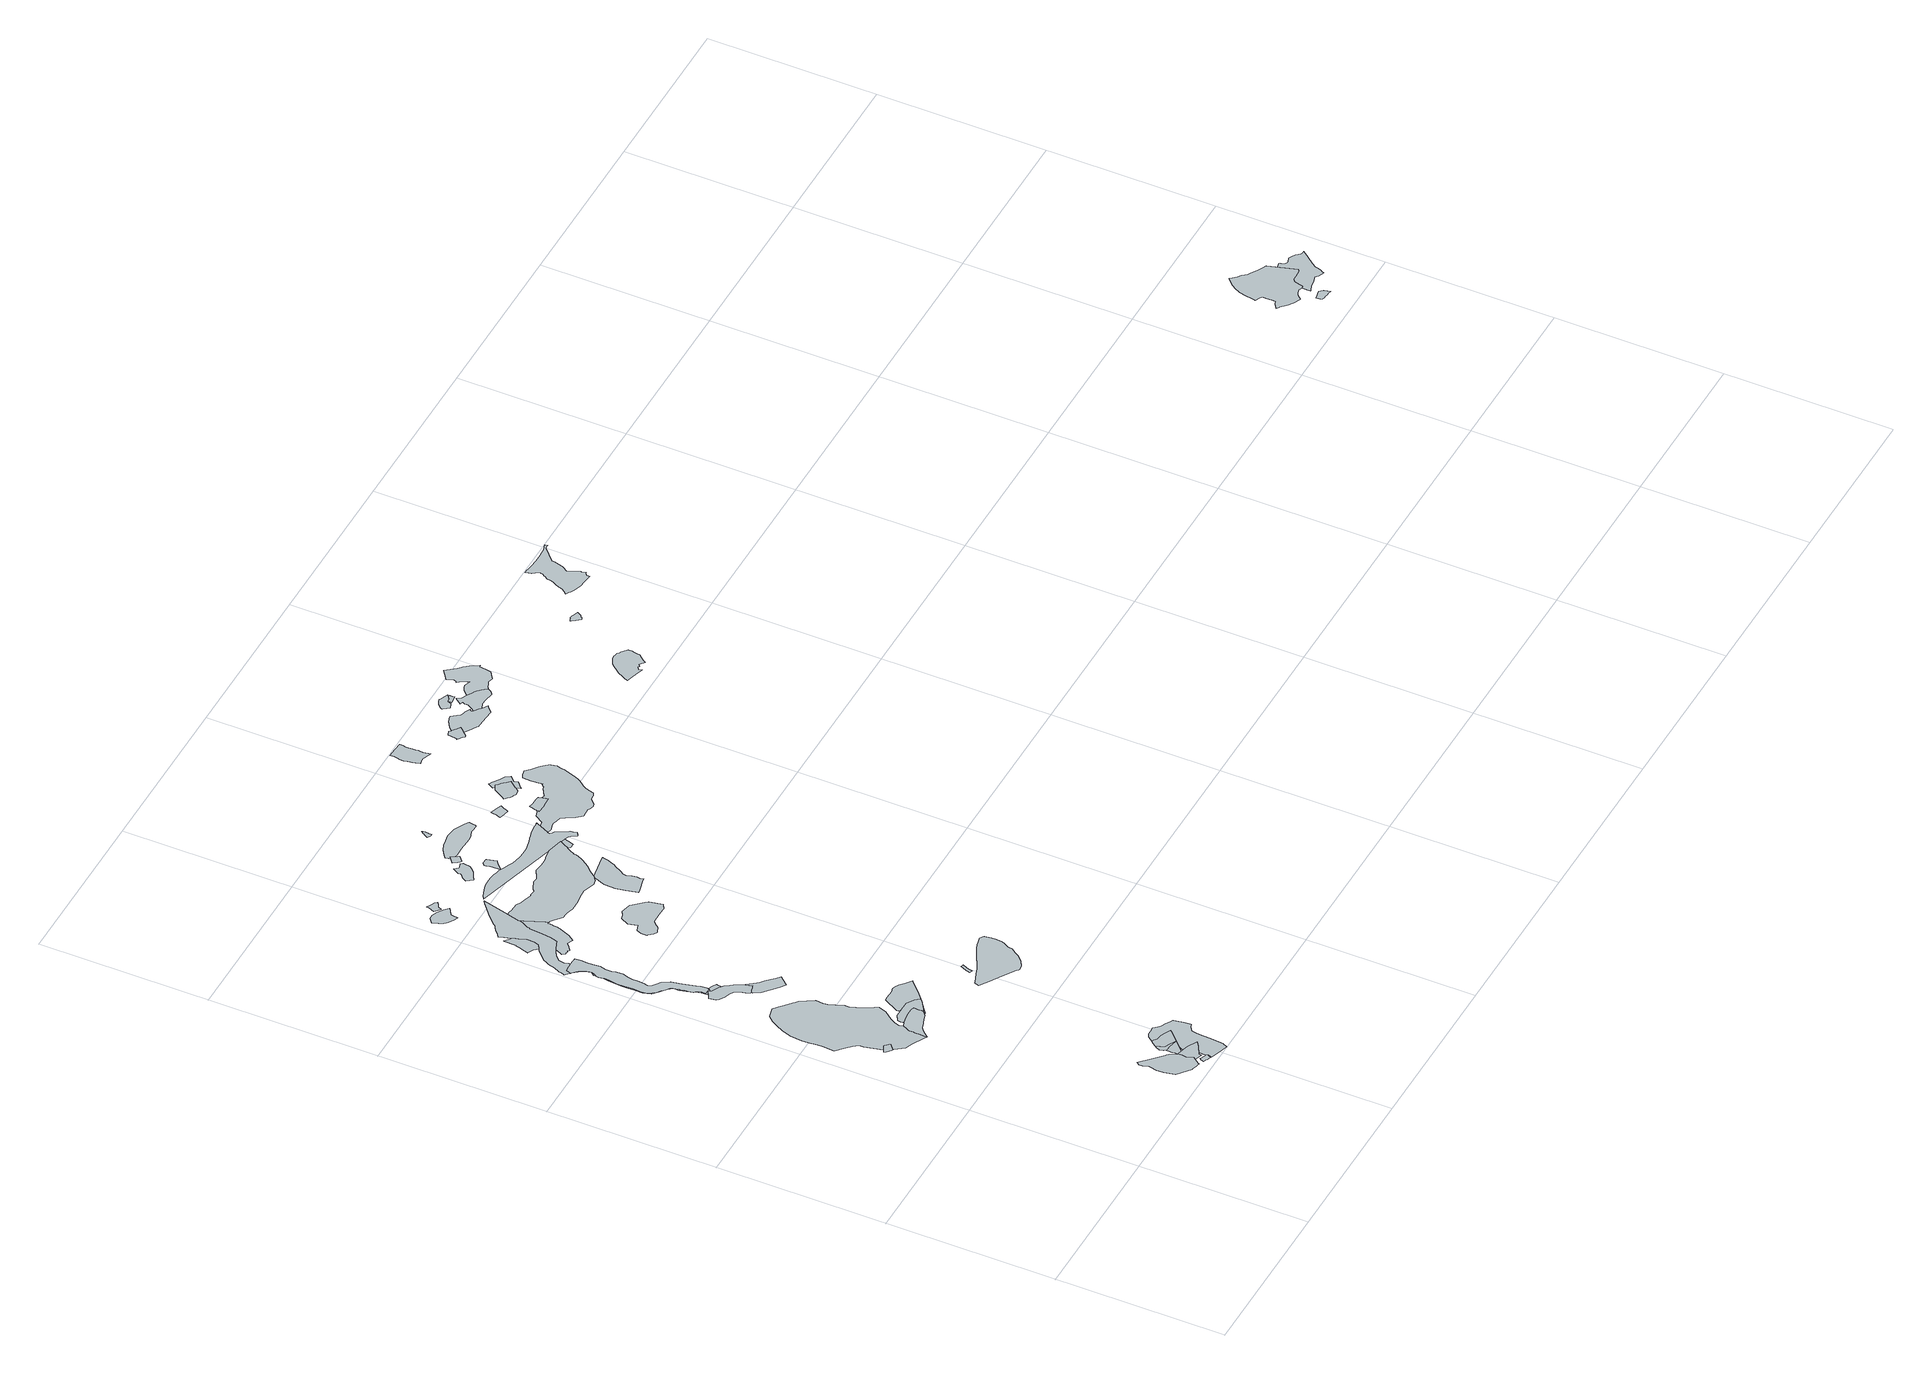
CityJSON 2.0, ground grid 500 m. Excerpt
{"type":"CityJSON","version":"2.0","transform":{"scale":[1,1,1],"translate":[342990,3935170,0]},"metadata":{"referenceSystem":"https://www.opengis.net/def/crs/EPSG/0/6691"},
"CityObjects":{
"object1":{"type":"GenericCityObject","attributes":{"prefecture":"14","disasterType":"1","areaType":"1","zoneNumber":"151-H24-43115","zoneName":"長竹15","status":"0"},"geometry":[{"type":"MultiSurface","lod":"1","boundaries":[[[0,1,2,3,4,5,6,7,8,9,10,11,12,13,14,15,16]]]}]},
"object2":{"type":"GenericCityObject","attributes":{"prefecture":"14","disasterType":"1","areaType":"1","zoneNumber":"151-H24-43115","zoneName":"長竹15","status":"0"},"geometry":[{"type":"MultiSurface","lod":"1","boundaries":[[[17,18,19,20,21,22,23,24,25,26,27,28,29,30,31,32,33,34,35,36,37,38,39,40,41,42,43,44,45,46,47,48,49,50,51,52,53,54,55,56,57,58,59,60,61,62,63,64,65,66,67,10,16,68,69,70,71,72,73]]]}]},
"object3":{"type":"GenericCityObject","attributes":{"prefecture":"14","disasterType":"1","areaType":"1","zoneNumber":"151-H24-43117","zoneName":"長竹17","status":"0"},"geometry":[{"type":"MultiSurface","lod":"1","boundaries":[[[74,75,76,77,78,79,80,81,82,83,84,85,86,87,88,89,90,91,92,93,94,95,96,97,98,99,100]]]}]},
"object4":{"type":"GenericCityObject","attributes":{"prefecture":"14","disasterType":"1","areaType":"1","zoneNumber":"151-H24-43117","zoneName":"長竹17","status":"0"},"geometry":[{"type":"MultiSurface","lod":"1","boundaries":[[[101,102,103,104,105,106,107,108,109,110,111,112,113,114,115,116]]]}]},
"object5":{"type":"GenericCityObject","attributes":{"prefecture":"14","disasterType":"1","areaType":"1","zoneNumber":"151-H24-43115","zoneName":"長竹15","status":"0"},"geometry":[{"type":"MultiSurface","lod":"1","boundaries":[[[117,118,119,120,121,122,123,124,23,22,21,20,19,18,17,73,72,125,126,127,128,129,130,131,132,133,134,135,136,137]]]}]},
"object6":{"type":"GenericCityObject","attributes":{"prefecture":"14","disasterType":"1","areaType":"1","zoneNumber":"151-H24-43117","zoneName":"長竹17","status":"0"},"geometry":[{"type":"MultiSurface","lod":"1","boundaries":[[[138,139,140,141,142,143,144,145,146,147,148,149,80,150,151,152,153,154,155,75,156,157,158]]]}]},
"object7":{"type":"GenericCityObject","attributes":{"prefecture":"14","disasterType":"1","areaType":"1","zoneNumber":"151-H24-43117","zoneName":"長竹17","status":"0"},"geometry":[{"type":"MultiSurface","lod":"1","boundaries":[[[147,159,160,161,162,163,164,165,166,167,149,168,79,169,78,170,171,172]]]}]},
"object8":{"type":"GenericCityObject","attributes":{"prefecture":"14","disasterType":"1","areaType":"1","zoneNumber":"151-H24-43114","zoneName":"長竹14","status":"0"},"geometry":[{"type":"MultiSurface","lod":"1","boundaries":[[[173,174,175,176,177,178,179,180,181,182,183,184,185,186,187,188,189,190,191,192,193,194,195,196,197,198,199,200,201,202,203,204,205]]]}]},
"object9":{"type":"GenericCityObject","attributes":{"prefecture":"14","disasterType":"1","areaType":"1","zoneNumber":"151-H24-43114","zoneName":"長竹14","status":"0"},"geometry":[{"type":"MultiSurface","lod":"1","boundaries":[[[206,184,207,208,209,210,211,212,213,214,189,215,216,217,218,219,220,221]]]}]},
"object10":{"type":"GenericCityObject","attributes":{"prefecture":"14","disasterType":"1","areaType":"1","zoneNumber":"151-H24-43114","zoneName":"長竹14","status":"0"},"geometry":[{"type":"MultiSurface","lod":"1","boundaries":[[[222,223,224,225,226,227,228,229,230,231,232,233,234,235,236,237,238,239,240,241,242,243,244,245,246,247,248,249,250,251,252,253,254,255,256,257,258,259,260,261,262,263,264,265,266,267,268,269,270,271,272,273,274,275,276,277,278,279,280,281,282,283,284,285,286,287,288,289,290,291,292,293,294,295,296,297,298]]]}]},
"object11":{"type":"GenericCityObject","attributes":{"prefecture":"14","disasterType":"1","areaType":"1","zoneNumber":"151-H24-43115","zoneName":"長竹15","status":"0"},"geometry":[{"type":"MultiSurface","lod":"1","boundaries":[[[299,300,301,302,303,304,305,306,122,307,308,309,310,311,312,313,133,314,315,316,317,318,319,320]]]}]},
"object12":{"type":"GenericCityObject","attributes":{"prefecture":"14","disasterType":"1","areaType":"2","zoneNumber":"151-H24-43117","zoneName":"長竹17","status":"0"},"geometry":[{"type":"MultiSurface","lod":"1","boundaries":[[[321,322,323,324,325,326,327,328,329,330,331,332,333,334,335,336,337]]]}]},
"object13":{"type":"GenericCityObject","attributes":{"prefecture":"14","disasterType":"1","areaType":"1","zoneNumber":"151-H24-43117","zoneName":"長竹17","status":"0"},"geometry":[{"type":"MultiSurface","lod":"1","boundaries":[[[338,339,340,341,342,343,344,345,346,347,348,349,350,351,352,353,354,355,356,357,358,334,335,336,337,359,360,361,362,164,363,364,365,366,160,146,367,368,369,370,140,103,371,101,372,373,374,375,376,377,378,379,380]]]}]},
"object14":{"type":"GenericCityObject","attributes":{"prefecture":"14","disasterType":"1","areaType":"1","zoneNumber":"151-H24-43115","zoneName":"長竹15","status":"0"},"geometry":[{"type":"MultiSurface","lod":"1","boundaries":[[[381,382,383,384,385,386,300,387,388,389,119,313,390,391,131,392,393,316,317,318,394,395,396,397,398,399,400,401,402,403,404,405,406,407]]]}]},
"object15":{"type":"GenericCityObject","attributes":{"prefecture":"14","disasterType":"2","areaType":"1","zoneNumber":82320,"zoneName":"韮尾根沢右支1","status":"0"},"geometry":[{"type":"MultiSurface","lod":"1","boundaries":[[[408,409,410,411,412,413,178,414,415,182,416,184,186,417,214,418,295,419,420,421,422,423,424,425,426,427,428,429,430,431,432,433,434,435,436,437,438,439,440,441,442,443,444,445,446,447,448,449,248,450,451,452,453,454,455,456,457,458,459,460,461,462,463,464,465,466,467,468,469,470,471,472,473,474,475,476,477,478,479,480,481,482,483,484,485,486,487,488,489,490,491,492,493,494,495,496,497,498,499,500,501,502,503,504,505,506,507,508,509,510,511,255,512,256,513,514,515,516,262,265,517,518,519,520,521,522,523,524,525,276,526,278,527,528,529,530,285,531,287,532,194,533,217,218,534,535,536,537,538,539,205,540,541,542,543,544,545]]]}]},
"object16":{"type":"GenericCityObject","attributes":{"prefecture":"14","disasterType":"1","areaType":"2","zoneNumber":"151-H24-43130","zoneName":"長竹30","status":"0"},"geometry":[{"type":"MultiSurface","lod":"1","boundaries":[[[546,547,548,549,550,551,495,494,493,552,492,553,554,555,556,557,558,559,560,561,562,563,564,565,566,567,568,569,570,571,499,572,573,574,575]]]}]},
"object17":{"type":"GenericCityObject","attributes":{"prefecture":"14","disasterType":"1","areaType":"1","zoneNumber":"151-H24-43112","zoneName":"長竹12","status":"0"},"geometry":[{"type":"MultiSurface","lod":"1","boundaries":[[[576,577,578,579,580,581,582,583,584,585,586,587,588,550,589,590,591,592,593,547,594,595,596,597]]]}]},
"object18":{"type":"GenericCityObject","attributes":{"prefecture":"14","disasterType":"1","areaType":"1","zoneNumber":"151-H24-43112","zoneName":"長竹12","status":"0"},"geometry":[{"type":"MultiSurface","lod":"1","boundaries":[[[598,599,475,600,601,602,603,604,587,588,550,589,590,591,592,605,606,607,573,608,609,610,611,461,612,613,614,615,616,617,618,619,620,621,622,623,624,625,626,627,628,629,630,631,632,633,634,635,636,637]]]}]},
"object19":{"type":"GenericCityObject","attributes":{"prefecture":"14","disasterType":"1","areaType":"2","zoneNumber":"151-H24-43112","zoneName":"長竹12","status":"0"},"geometry":[{"type":"MultiSurface","lod":"1","boundaries":[[[638,639,640,641,642,643,644,645,646,471,647,648,649,650,651,652,653,654,655,465,656,657,658,659,660]]]}]},
"object20":{"type":"GenericCityObject","attributes":{"prefecture":"14","disasterType":"1","areaType":"1","zoneNumber":"151-H24-43108","zoneName":"長竹8","status":"0"},"geometry":[{"type":"MultiSurface","lod":"1","boundaries":[[[661,662,663,664,665,666,667,668,669,670,671,672,673,674,675,676,677,678,679,680,681,682]]]}]},
"object21":{"type":"GenericCityObject","attributes":{"prefecture":"14","disasterType":"2","areaType":"2","zoneNumber":82601,"zoneName":"韮尾根沢右支2","status":"0"},"geometry":[{"type":"MultiSurface","lod":"1","boundaries":[[[683,684,685,686,687,688,689]]]}]},
"object22":{"type":"GenericCityObject","attributes":{"prefecture":"14","disasterType":"1","areaType":"1","zoneNumber":"151-H24-43108","zoneName":"長竹8","status":"0"},"geometry":[{"type":"MultiSurface","lod":"1","boundaries":[[[690,691,692,693,694,695,696,697,698,699,700,701,702,703,704,705]]]}]},
"object23":{"type":"GenericCityObject","attributes":{"prefecture":"14","disasterType":"1","areaType":"1","zoneNumber":"151-H24-43116","zoneName":"長竹16","status":"0"},"geometry":[{"type":"MultiSurface","lod":"1","boundaries":[[[706,707,708,709,710,711,712,713,714,715,716,717,718,719,720,721,722,723,724,725,726,727,728,729,730,731,732,733,734,735,736,737,738,739,740,741,742,743]]]}]},
"object24":{"type":"GenericCityObject","attributes":{"prefecture":"14","disasterType":"1","areaType":"1","zoneNumber":"151-H24-43113","zoneName":"長竹13","status":"0"},"geometry":[{"type":"MultiSurface","lod":"1","boundaries":[[[744,745,746,747,748,749,750,751,752,753,754,755,756,757,758,759,760,761,762,763,764,765,766,767,768,769,770]]]}]},
"object25":{"type":"GenericCityObject","attributes":{"prefecture":"14","disasterType":"1","areaType":"1","zoneNumber":"151-H24-43112","zoneName":"長竹12","status":"0"},"geometry":[{"type":"MultiSurface","lod":"1","boundaries":[[[771,772,773,774,775,776,777,778,779,780,781,782,783,784,785,786,787,788,789,790,791,792,476,600,475,599,598,637,636,793,794,795,796,797,798,799,800,801,802,803,804,805,806,807,808,809,810,811,812,813,814,815,816,817,818,819,820,821,822,823,824,825,826,827,828,829,830,831,832,833,834]]]}]},
"object26":{"type":"GenericCityObject","attributes":{"prefecture":"14","disasterType":"1","areaType":"2","zoneNumber":"151-H24-43112","zoneName":"長竹12","status":"0"},"geometry":[{"type":"MultiSurface","lod":"1","boundaries":[[[835,836,837,838,839,840,841,842,843,844,845,846,847,848,849,850,851,852,853,854,855,856,857,858,859,860,861,862,863,864,865]],[[828,829,830,831,866,867,868,869,870,871,872,873,826,827]]]}]},
"object27":{"type":"GenericCityObject","attributes":{"prefecture":"14","disasterType":"1","areaType":"1","zoneNumber":"151-H24-43109","zoneName":"長竹9","status":"0"},"geometry":[{"type":"MultiSurface","lod":"1","boundaries":[[[874,875,876,877,878,879,880,881,882,883,884,885,886,887,888,889,890,891,892,893,894,895]]]}]},
"object28":{"type":"GenericCityObject","attributes":{"prefecture":"14","disasterType":"1","areaType":"1","zoneNumber":"151-H24-43108","zoneName":"長竹8","status":"0"},"geometry":[{"type":"MultiSurface","lod":"1","boundaries":[[[896,897,898,899,900,901,902,903,904,905,906,907,908,909,910]]]}]},
"object29":{"type":"GenericCityObject","attributes":{"prefecture":"14","disasterType":"1","areaType":"1","zoneNumber":"151-H24-43109","zoneName":"長竹9","status":"0"},"geometry":[{"type":"MultiSurface","lod":"1","boundaries":[[[911,912,913,914,915,916,917,918,919,920,921,922,923,924,925,926]]]}]},
"object30":{"type":"GenericCityObject","attributes":{"prefecture":"14","disasterType":"1","areaType":"1","zoneNumber":"151-H24-43113","zoneName":"長竹13","status":"0"},"geometry":[{"type":"MultiSurface","lod":"1","boundaries":[[[927,928,929,930,931,932,933,934,935,936,937,938,939,940,941,942,943,944,945,946,947,948,949,950,951,952,953,954,955,956]]]}]},
"object31":{"type":"GenericCityObject","attributes":{"prefecture":"14","disasterType":"2","areaType":"1","zoneNumber":"82321-1","zoneName":"ヤツガ沢-1","status":"0"},"geometry":[{"type":"MultiSurface","lod":"1","boundaries":[[[957,958,959,960,961,962,963,964,965,966,967,968,969,970,971,972,771,834,832,973,974,975,976,977,978,979,980,981,982,983,984,985,986,987,988,989,990,991,992,993,994,995,996,997,998,999,1000,1001,1002,1003,1004,1005,1006,1007,1008,1009,1010,1011,1012,1013,1014]]]}]},
"object32":{"type":"GenericCityObject","attributes":{"prefecture":"14","disasterType":"1","areaType":"1","zoneNumber":"151-H24-43109","zoneName":"長竹9","status":"0"},"geometry":[{"type":"MultiSurface","lod":"1","boundaries":[[[1015,1016,1017,1018,1019,1020,1021,1022,1023,1024,1025,1026,1027,1028,1029,1030,918,1031,1032,914,1033,1034,1035,1036,1037,1038,1039,1040,1041,1042,1043]]]}]},
"object33":{"type":"GenericCityObject","attributes":{"prefecture":"14","disasterType":"1","areaType":"1","zoneNumber":"151-H24-43109","zoneName":"長竹9","status":"0"},"geometry":[{"type":"MultiSurface","lod":"1","boundaries":[[[1044,1045,1046,1047,1048,1049,1050,1051,1052,1053,1054,1055,1056,1057]]]}]},
"object34":{"type":"GenericCityObject","attributes":{"prefecture":"14","disasterType":"2","areaType":"1","zoneNumber":"82321-2","zoneName":"ヤツガ沢-2","status":"0"},"geometry":[{"type":"MultiSurface","lod":"1","boundaries":[[[973,1058,1059,1060,1061,1062,1063,1064,1065,1066,986,988,989,990,1067,1068,1069,1070,1071,996,997,999,1072,1073,1000,1074,1075,1076,1077,1078,1079,1004,1006,1080,1081,1009,1082,1011,834,866,829,1083,1084,1085]]]}]},
"object35":{"type":"GenericCityObject","attributes":{"prefecture":"14","disasterType":"2","areaType":"2","zoneNumber":"82321-1","zoneName":"ヤツガ沢-1","status":"0"},"geometry":[{"type":"MultiSurface","lod":"1","boundaries":[[[1086,1087,1088,1089,1090]]]}]},
"object36":{"type":"GenericCityObject","attributes":{"prefecture":"14","disasterType":"1","areaType":"1","zoneNumber":"151-H24-43110","zoneName":"長竹10","status":"0"},"geometry":[{"type":"MultiSurface","lod":"1","boundaries":[[[1091,1092,1093,1094,1095,1096,1097,1098,1099,1100,1101,1102,1103,1104]]]}]},
"object37":{"type":"GenericCityObject","attributes":{"prefecture":"14","disasterType":"1","areaType":"1","zoneNumber":"151-H24-43111","zoneName":"長竹11","status":"0"},"geometry":[{"type":"MultiSurface","lod":"1","boundaries":[[[1105,1106,1107,1108,1109,1110,1111,1112,1113,1114,1115,1116,1117,1118,1119,1120,1121,1122,1123,1124]]]}]},
"object38":{"type":"GenericCityObject","attributes":{"prefecture":"14","disasterType":"1","areaType":"1","zoneNumber":"151-H24-43111","zoneName":"長竹11","status":"0"},"geometry":[{"type":"MultiSurface","lod":"1","boundaries":[[[1125,1126,1127,1128,1129,1130,1131,1132,1133,1134,1135,1136,1137,1138,1139,1140,1141,1142,1143,1144,1145,1146,1147,1148,1118,1149,1150,1151,1152,1110,1153,1154,995,1155,1071,1156,1157,1158,1159,1069,992,1160,1161,1162,1163,1164,1165,1166,1167,1168,1169,1170,1171,1172,1173,1174,1175,1176,1177,1178,1179,1180,1181,1182,1183,1184,1185,1186,1187,1188,1189,1190,1191,1192,1193,1194,1195,1196,1197]]]}]},
"object39":{"type":"GenericCityObject","attributes":{"prefecture":"14","disasterType":"1","areaType":"1","zoneNumber":"151-H24-43110","zoneName":"長竹10","status":"0"},"geometry":[{"type":"MultiSurface","lod":"1","boundaries":[[[1198,1199,1200,1201,1202,1203,1204,1205,1206,1207,1208,1209,1210,1211,1212,1213,1214,1215,1216,1217,1218,1219,1220,1221,1222,1223]]]}]},
"object40":{"type":"GenericCityObject","attributes":{"prefecture":"14","disasterType":"1","areaType":"2","zoneNumber":"151-H24-43110","zoneName":"長竹10","status":"0"},"geometry":[{"type":"MultiSurface","lod":"1","boundaries":[[[1224,1225,1226,1202,1203,1204,1205,1227,1228,1229,1230,1217,1218,1219,1220,1231]]]}]},
"object41":{"type":"GenericCityObject","attributes":{"prefecture":"14","disasterType":"1","areaType":"1","zoneNumber":"151-H24-43110","zoneName":"長竹10","status":"0"},"geometry":[{"type":"MultiSurface","lod":"1","boundaries":[[[1232,1233,1234,1235,1236,1237,1238,1239,1240,1241,1242,1243,1244,1209,1227,1245,1225,1246,1198,1247,1248]]]}]},
"object42":{"type":"GenericCityObject","attributes":{"prefecture":"14","disasterType":"1","areaType":"1","zoneNumber":"151-H24-44011","zoneName":"根小屋11","status":"0"},"geometry":[{"type":"MultiSurface","lod":"1","boundaries":[[[1249,1250,1251,1252,1253,1254,1255,1256,1257,1258,1259,1260,1261,1262,1263,1264,1265,1266,1267,1268,1269,1270,1271,1272]]]}]},
"object43":{"type":"GenericCityObject","attributes":{"prefecture":"14","disasterType":"1","areaType":"1","zoneNumber":"151-H24-44006","zoneName":"根小屋6","status":"0"},"geometry":[{"type":"MultiSurface","lod":"1","boundaries":[[[1273,1274,1275,1276,1277,1278,1279,1280,1281,1282,1283,1284,1285,1286,1287,1288,1289,1290]]]}]},
"object44":{"type":"GenericCityObject","attributes":{"prefecture":"14","disasterType":"1","areaType":"1","zoneNumber":"151-H24-44006","zoneName":"根小屋6","status":"0"},"geometry":[{"type":"MultiSurface","lod":"1","boundaries":[[[1291,1292,1293,1294,1295,1296,1297,1298,1299,1300,1301,1302,1303,1304,1305,1306,1307,1308,1309,1310,1311,1312,1313,1314,1315,1279,1316,1317,1318,1274,1319,1320,1321,1322,1323,1324,1325,1326,1327,1328,1329,1330]]]}]},
"object45":{"type":"GenericCityObject","attributes":{"prefecture":"14","disasterType":"1","areaType":"1","zoneNumber":"151-H24-44009","zoneName":"根小屋9","status":"0"},"geometry":[{"type":"MultiSurface","lod":"1","boundaries":[[[1331,1332,1333,1334,1335,1336,1337,1338,1339,1340,1341,1342,1343,1344,1345,1346,1347,1348,1349,1350,1351]]]}]},
"object46":{"type":"GenericCityObject","attributes":{"prefecture":"14","disasterType":"1","areaType":"1","zoneNumber":"151-H24-44009","zoneName":"根小屋9","status":"0"},"geometry":[{"type":"MultiSurface","lod":"1","boundaries":[[[1352,1353,1354,1355,1356,1335,1357,1358,1359,1360,1333,1361,1362,1363]]]}]},
"object47":{"type":"GenericCityObject","attributes":{"prefecture":"14","disasterType":"1","areaType":"1","zoneNumber":"151-H24-44006","zoneName":"根小屋6","status":"0"},"geometry":[{"type":"MultiSurface","lod":"1","boundaries":[[[1364,1365,1366,1367,1368,1369,1370,1371,1372,1373,1374,1375,1376,1377,1378,1379,1380,1381,1297,1382,1383,1295,1384,1385,1386,1387]]]}]},
"object48":{"type":"GenericCityObject","attributes":{"prefecture":"14","disasterType":"1","areaType":"1","zoneNumber":"151-H24-44006","zoneName":"根小屋6","status":"0"},"geometry":[{"type":"MultiSurface","lod":"1","boundaries":[[[1388,1389,1390,1391,1392,1393,1394,1395,1396,1397,1398,1399,1400,1401,1402,1403,1404,1370,1405,1406,1407,1408,1365,1364,1409,1410,1411,1412,1413,1414,1415,1416,1417,1418,1419,1420,1421,1422]]]}]},
"object49":{"type":"GenericCityObject","attributes":{"prefecture":"14","disasterType":"1","areaType":"2","zoneNumber":"151-H24-44006","zoneName":"根小屋6","status":"0"},"geometry":[{"type":"MultiSurface","lod":"1","boundaries":[[[1423,1424,1425,1426,1427,1428,1429,1430,1431,1432,1433,1434,1435,1436,1437,1438,1439,1440,1441,1442,1443,1444,1445,1446,1447]]]}]},
"object50":{"type":"GenericCityObject","attributes":{"prefecture":"14","disasterType":"1","areaType":"1","zoneNumber":"151-H24-44004","zoneName":"根小屋4","status":"0"},"geometry":[{"type":"MultiSurface","lod":"1","boundaries":[[[1448,1449,1450,1451,1452,1453,1454,1455,1456,1457,1458,1459,1460,1461,1462,1463,1464,1465,1466,1467,1468,1469,1470,1471,1472,1473,1474,1475,1476,1477]]]}]},
"object51":{"type":"GenericCityObject","attributes":{"prefecture":"14","disasterType":"1","areaType":"1","zoneNumber":"151-H24-44004","zoneName":"根小屋4","status":"0"},"geometry":[{"type":"MultiSurface","lod":"1","boundaries":[[[1478,1479,1480,1481,1482,1483,1484,1485,1486,1487,1488,1489,1490,1491,1492]]]}]},
"object52":{"type":"GenericCityObject","attributes":{"prefecture":"14","disasterType":"1","areaType":"1","zoneNumber":"151-H24-44003","zoneName":"根小屋3","status":"0"},"geometry":[{"type":"MultiSurface","lod":"1","boundaries":[[[1493,1494,1495,1496,1497,1498,1499,1500,1501,1502,1503,1504,1505,1506,1507,1508,1509,1510,1511,1512,1513,1514,1515,1516,1517,1518,1519,1520,1521,1522,1523,1524,1525,1526,1527,1528,1529,1530,1531,1532,1533,1534,1535,1536,1537,1538,1539,1540,1541,1542,1543,1544,1545,1546,1547,1548,1549,1550,1551]]]}]},
"object53":{"type":"GenericCityObject","attributes":{"prefecture":"14","disasterType":"1","areaType":"1","zoneNumber":"151-H26-37005","zoneName":"小倉5","status":"0"},"geometry":[{"type":"MultiSurface","lod":"1","boundaries":[[[1552,1553,1554,1555,1556,1557,1558,1559,1560,1561,1562,1563,1564,1565]]]}]},
"object54":{"type":"GenericCityObject","attributes":{"prefecture":"14","disasterType":"1","areaType":"1","zoneNumber":"151-H26-37005","zoneName":"小倉5","status":"0"},"geometry":[{"type":"MultiSurface","lod":"1","boundaries":[[[1566,1567,1568,1569,1570,1571,1572,1573,1574,1575,1576,1577,1578,1579,1580,1581,1582,1583,1584,1585,1586,1587,1588,1589,1590,1591,1592,1593,1594,1595,1596,1597,1598,1599,1600,1601,1602,1603,1604,1605,1606,1607,1608,1609,1610,1611,1612,1613,1614,1615,1616,1617,1618,1619,1620,1621,1622,1623,1624,1625]]]}]},
"object55":{"type":"GenericCityObject","attributes":{"prefecture":"14","disasterType":"1","areaType":"1","zoneNumber":"151-H26-37005","zoneName":"小倉5","status":"0"},"geometry":[{"type":"MultiSurface","lod":"1","boundaries":[[[1626,1627,1628,1629,1630,1631,1632,1633,1634,1635,1636,1637,1638,1639,1640,1641,1642,1643,1644,1645,1646,1647,1648,1649,1650,1651,1652,1653,1654,1655,1656,1657,1658,1659,1660,1661,1662,1663,1664,1665,1666,1667,1668,1669,1670,1671,1672,1673,1674,1675,1676,1677,1678,1679,1680,1681]]]}]}
},
"vertices":[
[130,792,0],[133,794,0],[136,797,0],[139,799,0],[144,803,0],[141,806,0],[133,815,0],[129,817,0],[123,813,0],[120,812,0],[118,811,0],[115,809,0],[109,806,0],[111,800,0],[122,790,0],[125,788,0],[127,789,0],
[212,756,0],[213,766,0],[213,771,0],[213,783,0],[213,786,0],[219,796,0],[224,805,0],[222,807,0],[221,817,0],[225,831,0],[234,848,0],[253,872,0],[260,895,0],[257,905,0],[256,906,0],[247,921,0],[242,931,0],[236,942,0],[233,950,0],[228,964,0],[228,977,0],[228,980,0],[222,994,0],[219,1000,0],[218,1004,0],[212,1017,0],[208,1036,0],[211,1058,0],[188,1096,0],[181,1102,0],[176,1107,0],[158,1123,0],[146,1134,0],[131,1147,0],[101,1139,0],[87,1123,0],[75,1103,0],[65,1085,0],[55,1056,0],[52,1019,0],[53,998,0],[55,980,0],[56,961,0],[55,945,0],[53,925,0],[73,907,0],[91,891,0],[102,876,0],[102,862,0],[110,836,0],[114,819,0],[128,787,0],[149,761,0],[170,752,0],[202,735,0],[212,729,0],[212,736,0],
[441,47,0],[446,54,0],[451,61,0],[444,81,0],[447,94,0],[445,99,0],[443,104,0],[441,108,0],[433,124,0],[429,129,0],[426,131,0],[402,154,0],[398,158,0],[367,186,0],[361,177,0],[362,167,0],[367,150,0],[363,126,0],[364,106,0],[370,74,0],[408,44,0],[410,44,0],[417,41,0],[426,39,0],[430,38,0],[435,36,0],[437,41,0],
[476,32,0],[477,34,0],[474,36,0],[472,36,0],[468,38,0],[465,39,0],[460,41,0],[456,43,0],[451,39,0],[450,30,0],[455,28,0],[459,26,0],[462,24,0],[466,23,0],[472,20,0],[475,28,0],
[300,812,0],[291,814,0],[290,814,0],[269,815,0],[253,813,0],[237,809,0],[236,809,0],[225,805,0],[218,736,0],[229,749,0],[239,757,0],[255,762,0],[271,768,0],[285,772,0],[293,778,0],[299,783,0],[299,784,0],[299,789,0],[299,793,0],[299,802,0],[300,808,0],
[471,55,0],[473,56,0],[476,58,0],[490,66,0],[496,70,0],[511,79,0],[484,94,0],[468,98,0],[467,99,0],[458,101,0],[451,103,0],[445,104,0],[427,106,0],[434,86,0],[435,83,0],[442,65,0],[442,64,0],[440,55,0],[454,51,0],[468,47,0],[469,49,0],
[472,114,0],[474,116,0],[475,117,0],[488,130,0],[463,136,0],[447,137,0],[444,137,0],[445,121,0],[445,117,0],[445,100,0],[445,94,0],[450,94,0],[451,94,0],[455,98,0],
[172,1228,0],[180,1230,0],[186,1232,0],[190,1233,0],[184,1252,0],[182,1256,0],[177,1266,0],[171,1280,0],[165,1287,0],[159,1295,0],[155,1300,0],[148,1306,0],[147,1307,0],[144,1309,0],[130,1317,0],[122,1322,0],[121,1323,0],[120,1324,0],[117,1328,0],[113,1326,0],[112,1326,0],[106,1322,0],[103,1320,0],[94,1316,0],[97,1295,0],[103,1289,0],[116,1280,0],[133,1273,0],[144,1268,0],[153,1253,0],[156,1237,0],[162,1225,0],[165,1225,0],
[145,1301,0],[151,1311,0],[150,1313,0],[152,1321,0],[143,1326,0],[129,1333,0],[126,1329,0],[122,1325,0],[121,1324,0],[118,1320,0],[116,1318,0],[112,1314,0],[117,1308,0],[127,1302,0],[141,1295,0],[144,1299,0],
[127,1355,0],[123,1368,0],[118,1387,0],[113,1404,0],[110,1419,0],[108,1434,0],[94,1455,0],[81,1465,0],[70,1474,0],[68,1484,0],[70,1495,0],[72,1516,0],[72,1530,0],[73,1543,0],[80,1562,0],[79,1583,0],[74,1594,0],[75,1611,0],[80,1629,0],[78,1651,0],[78,1666,0],[78,1685,0],[76,1702,0],[68,1703,0],[66,1703,0],[65,1703,0],[54,1703,0],[52,1703,0],[48,1703,0],[42,1702,0],[41,1702,0],[27,1702,0],[22,1688,0],[21,1687,0],[23,1685,0],[32,1677,0],[42,1667,0],[46,1652,0],[50,1637,0],[47,1630,0],[41,1622,0],[39,1621,0],[39,1613,0],[41,1606,0],[44,1600,0],[41,1582,0],[38,1559,0],[38,1536,0],[39,1514,0],[37,1487,0],[40,1470,0],[47,1459,0],[54,1449,0],[63,1442,0],[70,1436,0],[73,1432,0],[77,1429,0],[86,1423,0],[89,1410,0],[91,1400,0],[91,1396,0],[94,1387,0],[95,1376,0],[96,1370,0],[97,1362,0],[100,1359,0],[104,1356,0],[108,1347,0],[108,1336,0],[108,1332,0],[114,1331,0],[116,1331,0],[117,1331,0],[118,1331,0],[122,1331,0],[126,1330,0],[129,1339,0],
[289,838,0],[278,838,0],[274,838,0],[254,838,0],[236,828,0],[235,818,0],[235,817,0],[236,812,0],[238,807,0],[240,803,0],[258,795,0],[273,798,0],[291,798,0],[292,798,0],[293,796,0],[309,789,0],[318,794,0],[333,805,0],[338,810,0],[340,812,0],[330,824,0],[307,838,0],
[452,160,0],[458,148,0],[472,142,0],[481,136,0],[489,131,0],[501,142,0],[514,155,0],[518,160,0],[520,162,0],[505,170,0],[492,177,0],[476,179,0],[468,185,0],[461,189,0],[455,183,0],[448,173,0],[447,172,0],
[537,37,0],[539,55,0],[540,76,0],[540,95,0],[543,112,0],[557,121,0],[566,125,0],[567,129,0],[565,146,0],[559,174,0],[558,175,0],[554,177,0],[540,185,0],[525,192,0],[519,198,0],[514,203,0],[508,209,0],[494,209,0],[482,208,0],[472,203,0],[461,190,0],[443,165,0],[439,157,0],[438,156,0],[442,145,0],[449,133,0],[461,127,0],[469,122,0],[475,118,0],[462,87,0],[469,84,0],[474,81,0],[479,80,0],[473,33,0],[478,32,0],[480,32,0],[477,27,0],[474,19,0],[483,16,0],[512,6,0],[523,3,0],[528,1,0],[535,17,0],
[331,892,0],[303,894,0],[296,893,0],[271,848,0],[271,842,0],[275,840,0],[279,837,0],[283,834,0],[287,831,0],[294,792,0],[292,791,0],[293,775,0],[328,802,0],[355,825,0],[371,840,0],[390,858,0],[392,861,0],[394,862,0],[391,864,0],[380,873,0],[372,879,0],[364,887,0],[362,888,0],[358,890,0],[357,890,0],[355,892,0],[345,896,0],
[244,1190,0],[234,1200,0],[221,1213,0],[211,1222,0],[199,1235,0],[186,1251,0],[173,1268,0],[164,1286,0],[151,1304,0],[135,1317,0],[120,1325,0],[117,1333,0],[117,1344,0],[115,1352,0],[112,1363,0],[112,1364,0],[107,1383,0],[103,1402,0],[98,1425,0],[93,1437,0],[87,1444,0],[73,1456,0],[60,1470,0],[54,1484,0],[57,1501,0],[57,1503,0],[53,1523,0],[53,1524,0],[50,1541,0],[50,1543,0],[54,1562,0],[54,1565,0],[57,1582,0],[54,1606,0],[54,1607,0],[54,1616,0],[55,1618,0],[63,1639,0],[62,1642,0],[59,1658,0],[58,1661,0],[57,1686,0],[53,1709,0],[49,1717,0],[50,1717,0],[50,1721,0],[50,1728,0],[53,1738,0],[55,1740,0],[65,1751,0],[67,1752,0],[79,1759,0],[85,1762,0],[88,1764,0],[106,1771,0],[117,1776,0],[122,1787,0],[122,1790,0],[124,1798,0],[126,1813,0],[128,1834,0],[130,1850,0],[131,1862,0],[133,1865,0],[135,1873,0],[144,1891,0],[147,1899,0],[147,1902,0],[156,1939,0],[176,2019,0],[167,2012,0],[161,2007,0],[153,2000,0],[136,1985,0],[105,1956,0],[106,1953,0],[95,1946,0],[87,1940,0],[83,1937,0],[79,1932,0],[72,1928,0],[65,1923,0],[67,1917,0],[73,1899,0],[78,1886,0],[83,1871,0],[83,1870,0],[84,1869,0],[91,1849,0],[90,1829,0],[84,1812,0],[70,1804,0],[66,1802,0],[51,1789,0],[36,1773,0],[32,1765,0],[29,1759,0],[27,1755,0],[21,1734,0],[12,1716,0],[11,1709,0],[8,1699,0],[18,1690,0],[20,1688,0],[23,1686,0],[35,1671,0],[45,1655,0],[48,1638,0],[40,1628,0],[42,1600,0],[39,1584,0],[37,1564,0],[35,1544,0],[36,1523,0],[36,1503,0],[36,1482,0],[43,1458,0],[59,1444,0],[75,1431,0],[83,1423,0],[87,1416,0],[88,1399,0],[92,1379,0],[100,1360,0],[105,1342,0],[106,1321,0],[123,1300,0],[140,1290,0],[147,1283,0],[151,1278,0],[162,1263,0],[165,1243,0],[165,1221,0],[177,1201,0],[196,1184,0],[216,1167,0],[231,1155,0],[254,1180,0],
[97,1811,0],[99,1817,0],[96,1827,0],[98,1844,0],[95,1850,0],[93,1855,0],[83,1883,0],[70,1891,0],[69,1892,0],[57,1902,0],[57,1899,0],[56,1873,0],[56,1865,0],[55,1864,0],[53,1855,0],[47,1838,0],[45,1832,0],[45,1830,0],[45,1829,0],[45,1827,0],[44,1826,0],[43,1825,0],[46,1824,0],[61,1817,0],[66,1811,0],[70,1805,0],[73,1799,0],[80,1799,0],[88,1798,0],[89,1799,0],
[118,1824,0],[119,1832,0],[123,1846,0],[122,1866,0],[125,1879,0],[121,1880,0],[115,1881,0],[110,1881,0],[106,1882,0],[97,1883,0],[94,1870,0],[92,1861,0],[95,1855,0],[96,1843,0],[93,1832,0],[91,1820,0],[90,1819,0],[96,1818,0],[103,1816,0],[109,1814,0],[112,1813,0],[117,1821,0],
[151,1891,0],[148,1900,0],[133,1938,0],[109,1912,0],[103,1905,0],[92,1880,0],[88,1865,0],[85,1811,0],[81,1806,0],[81,1801,0],[80,1797,0],[87,1782,0],[91,1772,0],[90,1768,0],[87,1762,0],[87,1761,0],[78,1741,0],[84,1732,0],[87,1734,0],[90,1733,0],[91,1733,0],[93,1731,0],[95,1733,0],[96,1734,0],[102,1729,0],[106,1733,0],[112,1737,0],[123,1748,0],[140,1740,0],[154,1758,0],[162,1780,0],[166,1789,0],[169,1801,0],[170,1810,0],[172,1816,0],[171,1823,0],[170,1828,0],[173,1829,0],[176,1827,0],[173,1837,0],
[154,1804,0],[156,1814,0],[159,1825,0],[160,1834,0],[163,1842,0],[157,1850,0],[153,1854,0],[147,1858,0],[139,1863,0],[129,1866,0],[126,1850,0],[124,1835,0],[123,1823,0],[123,1820,0],[122,1810,0],[121,1798,0],[120,1790,0],[121,1790,0],[123,1789,0],[129,1788,0],[138,1786,0],[148,1783,0],[151,1792,0],
[89,2074,0],[90,2075,0],[101,2082,0],[103,2083,0],[109,2087,0],[98,2100,0],[91,2103,0],[80,2110,0],[64,2116,0],[51,2116,0],[37,2105,0],[40,2099,0],[41,2096,0],[43,2091,0],[44,2088,0],[47,2081,0],[49,2076,0],[54,2070,0],[58,2067,0],[72,2059,0],[86,2053,0],[88,2069,0],
[510,769,0],[506,771,0],[503,772,0],[495,754,0],[492,742,0],[500,738,0],[502,751,0],
[103,2118,0],[104,2119,0],[108,2121,0],[110,2122,0],[117,2127,0],[111,2133,0],[101,2138,0],[89,2145,0],[87,2137,0],[86,2135,0],[84,2130,0],[83,2127,0],[81,2121,0],[88,2112,0],[97,2106,0],[102,2117,0],
[573,630,0],[592,640,0],[598,646,0],[603,652,0],[608,657,0],[615,670,0],[624,682,0],[627,696,0],[635,710,0],[637,718,0],[640,737,0],[639,751,0],[637,765,0],[637,770,0],[626,777,0],[621,778,0],[614,776,0],[607,774,0],[600,773,0],[595,771,0],[586,767,0],[563,756,0],[520,734,0],[512,730,0],[505,728,0],[492,722,0],[464,711,0],[462,711,0],[459,711,0],[456,698,0],[489,676,0],[495,672,0],[498,670,0],[523,653,0],[552,634,0],[558,629,0],[560,628,0],[564,628,0],
[365,1627,0],[360,1634,0],[359,1634,0],[346,1649,0],[341,1655,0],[332,1666,0],[300,1673,0],[287,1665,0],[275,1661,0],[264,1638,0],[270,1610,0],[251,1604,0],[245,1589,0],[246,1572,0],[247,1571,0],[253,1565,0],[256,1562,0],[259,1559,0],[264,1555,0],[267,1553,0],[286,1561,0],[295,1572,0],[303,1579,0],[325,1580,0],[341,1580,0],[359,1579,0],[374,1588,0],
[436,1952,0],[432,1953,0],[402,1949,0],[403,1947,0],[387,1946,0],[369,1946,0],[347,1949,0],[324,1937,0],[325,1937,0],[317,1933,0],[302,1934,0],[279,1924,0],[275,1922,0],[268,1917,0],[253,1919,0],[252,1917,0],[242,1920,0],[228,1925,0],[216,1927,0],[201,1936,0],[176,1937,0],[167,1939,0],[177,1828,0],[181,1828,0],[188,1822,0],[211,1803,0],[222,1802,0],[231,1801,0],[236,1799,0],[239,1798,0],[250,1795,0],[251,1795,0],[282,1795,0],[310,1800,0],[321,1800,0],[329,1800,0],[331,1799,0],[364,1788,0],[380,1791,0],[383,1794,0],[390,1799,0],[390,1800,0],[400,1812,0],[406,1819,0],[415,1828,0],[420,1833,0],[437,1856,0],[440,1863,0],[445,1874,0],[447,1881,0],[449,1890,0],[450,1889,0],[450,1890,0],[453,1899,0],[453,1900,0],[456,1904,0],[457,1905,0],[463,1915,0],[464,1916,0],[466,1920,0],[467,1923,0],[477,1940,0],[477,1941,0],[448,1949,0],
[234,1881,0],[220,1886,0],[206,1889,0],[192,1897,0],[174,1897,0],[174,1896,0],[174,1887,0],[173,1874,0],[173,1863,0],[174,1855,0],[175,1844,0],[181,1844,0],[192,1837,0],[211,1819,0],[224,1818,0],[233,1817,0],[241,1815,0],[244,1813,0],[255,1811,0],[257,1811,0],[259,1821,0],[261,1838,0],[262,1850,0],[264,1859,0],[267,1866,0],[270,1872,0],[272,1875,0],[265,1877,0],[253,1879,0],[249,1873,0],[244,1878,0],[460,1924,0],[452,1925,0],[440,1924,0],[443,1915,0],[447,1904,0],[449,1898,0],[449,1897,0],[453,1905,0],
[261,2139,0],[260,2141,0],[255,2147,0],[244,2129,0],[247,2125,0],[245,2122,0],[243,2118,0],[233,2110,0],[227,2098,0],[228,2097,0],[233,2090,0],[235,2087,0],[240,2081,0],[251,2088,0],[265,2095,0],[276,2105,0],[282,2114,0],[285,2134,0],[281,2141,0],[267,2136,0],[265,2135,0],[264,2136,0],
[334,2058,0],[332,2064,0],[331,2068,0],[329,2077,0],[328,2080,0],[326,2087,0],[311,2088,0],[303,2081,0],[304,2075,0],[305,2071,0],[306,2065,0],[306,2055,0],[307,2051,0],[307,2035,0],[324,2051,0],
[306,2155,0],[304,2159,0],[301,2163,0],[301,2164,0],[298,2167,0],[296,2171,0],[293,2176,0],[289,2173,0],[283,2169,0],[274,2162,0],[277,2159,0],[280,2154,0],[283,2150,0],[288,2144,0],[291,2141,0],[299,2148,0],
[435,1678,0],[442,1679,0],[439,1689,0],[440,1698,0],[440,1706,0],[439,1713,0],[435,1721,0],[434,1728,0],[434,1737,0],[441,1747,0],[446,1755,0],[451,1764,0],[458,1775,0],[461,1785,0],[466,1796,0],[469,1809,0],[470,1814,0],[469,1814,0],[460,1813,0],[445,1810,0],[404,1804,0],[394,1802,0],[392,1800,0],[389,1796,0],[376,1763,0],[374,1729,0],[380,1702,0],[384,1684,0],[387,1667,0],[397,1669,0],
[359,2014,0],[345,2017,0],[334,2022,0],[325,2026,0],[314,2031,0],[302,2036,0],[293,2038,0],[280,2042,0],[266,2043,0],[254,2044,0],[242,2043,0],[231,2042,0],[217,2038,0],[205,2034,0],[194,2030,0],[184,2024,0],[491,1936,0],[495,1935,0],[502,1932,0],[508,1927,0],[518,1911,0],[529,1918,0],[525,1929,0],[525,1936,0],[523,1938,0],[512,1958,0],[506,1971,0],[505,1973,0],[499,1975,0],[495,1977,0],[494,1978,0],[493,1980,0],[492,1981,0],[492,1982,0],[493,1986,0],[494,1989,0],[495,1990,0],[502,2003,0],[509,2017,0],[513,2027,0],[515,2031,0],[513,2031,0],[512,2030,0],[499,2030,0],[473,2026,0],[462,2023,0],[454,2021,0],[448,2019,0],[446,2018,0],[444,2018,0],[440,2016,0],[434,2015,0],[424,2013,0],[420,2012,0],[419,2011,0],[407,2010,0],[389,2010,0],[377,2010,0],
[435,2179,0],[436,2182,0],[437,2186,0],[438,2192,0],[428,2199,0],[414,2206,0],[395,2215,0],[379,2218,0],[365,2219,0],[345,2216,0],[328,2213,0],[310,2206,0],[294,2195,0],[284,2187,0],[286,2181,0],[287,2178,0],[291,2168,0],[292,2164,0],[309,2164,0],[322,2165,0],[335,2165,0],[347,2164,0],[363,2163,0],[378,2163,0],[392,2165,0],[406,2170,0],[419,2169,0],[433,2169,0],[435,2175,0],
[352,2272,0],[352,2277,0],[352,2280,0],[352,2287,0],[351,2288,0],[350,2289,0],[345,2282,0],[345,2281,0],[341,2275,0],[340,2274,0],[336,2266,0],[345,2260,0],[351,2260,0],[352,2270,0],
[492,1938,0],[504,1953,0],[504,1957,0],[504,1962,0],[505,1964,0],[504,1968,0],[504,1970,0],[502,1972,0],[499,1974,0],[492,1984,0],[492,1986,0],[493,1989,0],[503,2008,0],[507,2017,0],[508,2030,0],[503,2030,0],[495,2029,0],[483,2027,0],[477,2026,0],[466,2023,0],[458,2022,0],[450,2019,0],[439,2016,0],[429,2013,0],[419,2012,0],[468,1907,0],[481,1907,0],[487,1926,0],
[525,1915,0],[523,1918,0],[519,1916,0],[521,1913,0],[523,1914,0],
[526,2129,0],[529,2136,0],[530,2139,0],[533,2145,0],[517,2151,0],[500,2157,0],[498,2151,0],[498,2148,0],[496,2140,0],[495,2136,0],[493,2127,0],[508,2123,0],[523,2120,0],[525,2126,0],
[564,2069,0],[563,2067,0],[561,2060,0],[561,2057,0],[560,2053,0],[560,2050,0],[559,2045,0],[579,2043,0],[594,2044,0],[614,2045,0],[613,2053,0],[612,2054,0],[611,2060,0],[610,2062,0],[610,2063,0],[609,2065,0],[607,2072,0],[596,2074,0],[578,2074,0],[565,2076,0],
[737,2099,0],[735,2104,0],[730,2110,0],[721,2120,0],[716,2124,0],[698,2138,0],[685,2151,0],[680,2150,0],[675,2149,0],[670,2148,0],[668,2147,0],[660,2143,0],[659,2142,0],[658,2117,0],[660,2096,0],[661,2083,0],[658,2085,0],[653,2079,0],[651,2076,0],[646,2076,0],[622,2061,0],[621,2060,0],[618,2061,0],[612,2062,0],[608,2062,0],[597,2062,0],[578,2063,0],[574,2063,0],[540,2045,0],[524,2019,0],[508,2017,0],[493,2010,0],[476,1997,0],[485,1992,0],[491,1990,0],[502,1986,0],[509,1985,0],[522,1990,0],[532,1991,0],[544,1987,0],[559,1984,0],[562,1980,0],[567,1973,0],[581,1948,0],[595,1931,0],[605,1932,0],[615,1933,0],[618,1933,0],[620,1933,0],[631,1928,0],[632,1928,0],[640,1925,0],[648,1928,0],[661,1941,0],[662,1942,0],[666,1943,0],[669,1944,0],[678,1945,0],[688,1950,0],[692,1965,0],[692,1966,0],[696,1975,0],[700,1983,0],[706,1991,0],[715,2002,0],[720,2011,0],[723,2019,0],[728,2031,0],[731,2042,0],[736,2057,0],[739,2072,0],[741,2082,0],[740,2091,0],
[614,2142,0],[614,2143,0],[627,2158,0],[632,2164,0],[621,2176,0],[620,2178,0],[618,2179,0],[614,2185,0],[608,2189,0],[602,2194,0],[601,2195,0],[592,2191,0],[584,2187,0],[573,2169,0],[567,2158,0],[562,2151,0],[566,2148,0],[569,2144,0],[573,2140,0],[574,2139,0],[575,2139,0],[578,2137,0],[582,2135,0],[583,2135,0],[593,2130,0],[607,2132,0],
[598,2153,0],[606,2163,0],[610,2168,0],[599,2178,0],[597,2177,0],[587,2160,0],[579,2146,0],[591,2139,0],
[627,2136,0],[632,2140,0],[639,2147,0],[634,2158,0],[651,2173,0],[643,2185,0],[642,2186,0],[633,2191,0],[628,2194,0],[606,2208,0],[602,2211,0],[597,2213,0],[588,2197,0],[607,2167,0],[606,2156,0],[620,2129,0],[624,2133,0],
[635,2439,0],[633,2447,0],[633,2456,0],[632,2467,0],[632,2476,0],[633,2484,0],[634,2494,0],[610,2495,0],[594,2496,0],[584,2497,0],[584,2486,0],[583,2476,0],[581,2467,0],[579,2455,0],[582,2444,0],[584,2432,0],[586,2423,0],[590,2410,0],[599,2413,0],[603,2414,0],[609,2413,0],[614,2412,0],[637,2404,0],[633,2425,0],
[749,2360,0],[751,2362,0],[760,2371,0],[765,2379,0],[756,2385,0],[744,2394,0],[743,2394,0],[738,2400,0],[725,2395,0],[723,2381,0],[722,2377,0],[722,2370,0],[720,2367,0],[719,2367,0],[722,2364,0],[731,2357,0],[737,2352,0],[742,2352,0],
[869,2348,0],[873,2351,0],[870,2353,0],[865,2357,0],[858,2363,0],[852,2367,0],[840,2377,0],[837,2379,0],[837,2383,0],[837,2386,0],[838,2386,0],[840,2388,0],[835,2391,0],[825,2395,0],[822,2396,0],[809,2400,0],[806,2404,0],[803,2408,0],[792,2423,0],[789,2422,0],[782,2421,0],[778,2419,0],[775,2419,0],[763,2411,0],[753,2405,0],[740,2391,0],[729,2375,0],[730,2374,0],[764,2354,0],[786,2341,0],[790,2339,0],[790,2338,0],[792,2338,0],[794,2338,0],[796,2338,0],[799,2338,0],[810,2337,0],[831,2336,0],[854,2334,0],[868,2347,0],
[839,2445,0],[842,2454,0],[844,2455,0],[851,2456,0],[859,2462,0],[865,2466,0],[854,2471,0],[849,2473,0],[841,2476,0],[840,2476,0],[839,2479,0],[839,2478,0],[832,2476,0],[821,2471,0],[812,2462,0],[808,2456,0],[810,2454,0],[814,2449,0],[817,2446,0],[823,2438,0],[835,2442,0],
[854,2445,0],[857,2446,0],[867,2447,0],[866,2454,0],[867,2461,0],[857,2462,0],[854,2462,0],[845,2463,0],[844,2463,0],[844,2454,0],[844,2444,0],[846,2444,0],
[935,2381,0],[928,2388,0],[923,2394,0],[914,2403,0],[907,2409,0],[902,2411,0],[886,2420,0],[870,2428,0],[868,2432,0],[863,2440,0],[848,2421,0],[853,2419,0],[859,2417,0],[857,2416,0],[853,2410,0],[854,2400,0],[845,2386,0],[841,2379,0],[836,2371,0],[857,2363,0],[874,2368,0],[889,2368,0],[919,2363,0],[929,2371,0],
[994,2465,0],[983,2479,0],[980,2482,0],[972,2489,0],[949,2519,0],[918,2497,0],[925,2487,0],[926,2477,0],[923,2470,0],[920,2468,0],[931,2454,0],[935,2441,0],[940,2438,0],[938,2435,0],[920,2443,0],[912,2441,0],[901,2435,0],[885,2419,0],[906,2407,0],[912,2402,0],[916,2399,0],[936,2382,0],[941,2385,0],[950,2389,0],[959,2393,0],[974,2388,0],[997,2405,0],[1001,2421,0],[1002,2435,0],[1003,2440,0],[1005,2441,0],[1006,2440,0],[1007,2441,0],[1008,2441,0],[1003,2449,0],
[984,2425,0],[986,2437,0],[989,2445,0],[993,2450,0],[996,2453,0],[997,2456,0],[991,2466,0],[986,2475,0],[982,2478,0],[978,2480,0],[974,2482,0],[966,2484,0],[959,2486,0],[965,2475,0],[966,2465,0],[963,2455,0],[956,2447,0],[958,2435,0],[958,2425,0],[956,2423,0],[945,2421,0],[947,2416,0],[951,2408,0],[966,2403,0],[981,2413,0],
[1232,2080,0],[1234,2095,0],[1238,2107,0],[1236,2117,0],[1221,2129,0],[1217,2132,0],[1211,2136,0],[1206,2137,0],[1197,2140,0],[1188,2138,0],[1182,2135,0],[1170,2130,0],[1163,2123,0],[1156,2114,0],[1148,2104,0],[1145,2099,0],[1143,2097,0],[1136,2084,0],[1131,2073,0],[1128,2065,0],[1137,2062,0],[1158,2056,0],[1182,2048,0],[1180,2059,0],[1187,2064,0],[1191,2061,0],[1198,2066,0],[1212,2054,0],[1218,2063,0],[1225,2072,0],
[1299,2288,0],[1303,2290,0],[1311,2303,0],[1298,2307,0],[1294,2308,0],[1292,2309,0],[1282,2310,0],[1281,2309,0],[1278,2308,0],[1272,2305,0],[1274,2303,0],[1278,2297,0],[1281,2293,0],[1290,2281,0],[1297,2284,0],
[1512,2499,0],[1503,2496,0],[1493,2492,0],[1481,2492,0],[1470,2492,0],[1460,2491,0],[1458,2491,0],[1457,2491,0],[1456,2491,0],[1440,2491,0],[1425,2493,0],[1409,2495,0],[1402,2497,0],[1392,2498,0],[1396,2480,0],[1407,2464,0],[1408,2460,0],[1407,2457,0],[1407,2455,0],[1405,2451,0],[1401,2446,0],[1400,2443,0],[1395,2434,0],[1393,2422,0],[1389,2412,0],[1384,2402,0],[1380,2392,0],[1376,2380,0],[1369,2371,0],[1362,2363,0],[1371,2358,0],[1375,2355,0],[1385,2351,0],[1398,2346,0],[1409,2342,0],[1424,2340,0],[1452,2337,0],[1453,2346,0],[1457,2351,0],[1460,2352,0],[1461,2353,0],[1463,2353,0],[1460,2357,0],[1458,2361,0],[1459,2365,0],[1460,2367,0],[1445,2402,0],[1453,2415,0],[1455,2420,0],[1460,2432,0],[1462,2440,0],[1463,2445,0],[1463,2446,0],[1464,2454,0],[1503,2491,0],[1504,2491,0],[1509,2491,0],[1513,2491,0],[1513,2499,0],
[3319,1107,0],[3314,1106,0],[3309,1105,0],[3302,1103,0],[3298,1102,0],[3292,1101,0],[3294,1090,0],[3296,1083,0],[3304,1082,0],[3306,1082,0],[3318,1080,0],[3323,1080,0],[3333,1078,0],[3328,1096,0],
[3269,1137,0],[3273,1140,0],[3276,1144,0],[3281,1148,0],[3284,1151,0],[3289,1153,0],[3295,1155,0],[3302,1156,0],[3307,1154,0],[3311,1153,0],[3313,1152,0],[3315,1152,0],[3319,1155,0],[3320,1159,0],[3321,1165,0],[3322,1170,0],[3323,1174,0],[3324,1178,0],[3326,1182,0],[3334,1187,0],[3347,1187,0],[3351,1187,0],[3355,1187,0],[3361,1188,0],[3368,1190,0],[3370,1190,0],[3372,1193,0],[3348,1275,0],[3339,1279,0],[3325,1286,0],[3318,1291,0],[3309,1296,0],[3305,1298,0],[3297,1304,0],[3285,1317,0],[3275,1324,0],[3266,1334,0],[3260,1341,0],[3260,1342,0],[3255,1337,0],[3253,1335,0],[3239,1321,0],[3231,1310,0],[3222,1291,0],[3218,1270,0],[3215,1250,0],[3215,1248,0],[3213,1241,0],[3227,1235,0],[3234,1230,0],[3233,1219,0],[3233,1203,0],[3232,1191,0],[3223,1188,0],[3209,1177,0],[3215,1172,0],[3217,1171,0],[3231,1159,0],[3235,1155,0],[3249,1146,0],
[3358,1240,0],[3357,1235,0],[3355,1229,0],[3348,1224,0],[3343,1221,0],[3339,1221,0],[3334,1222,0],[3329,1221,0],[3322,1220,0],[3318,1219,0],[3312,1214,0],[3310,1207,0],[3311,1178,0],[3311,1167,0],[3311,1161,0],[3311,1144,0],[3311,1136,0],[3312,1135,0],[3312,1126,0],[3329,1133,0],[3345,1135,0],[3357,1139,0],[3366,1141,0],[3374,1133,0],[3391,1127,0],[3394,1134,0],[3395,1137,0],[3399,1148,0],[3402,1158,0],[3411,1171,0],[3418,1180,0],[3424,1188,0],[3428,1193,0],[3444,1212,0],[3439,1212,0],[3435,1212,0],[3432,1214,0],[3427,1218,0],[3421,1224,0],[3412,1230,0],[3406,1234,0],[3403,1235,0],[3402,1235,0],[3400,1235,0],[3397,1234,0],[3392,1232,0],[3388,1231,0],[3385,1230,0],[3383,1231,0],[3381,1232,0],[3379,1233,0],[3376,1237,0],[3373,1245,0],[3371,1249,0],[3370,1250,0],[3358,1246,0]
]}
